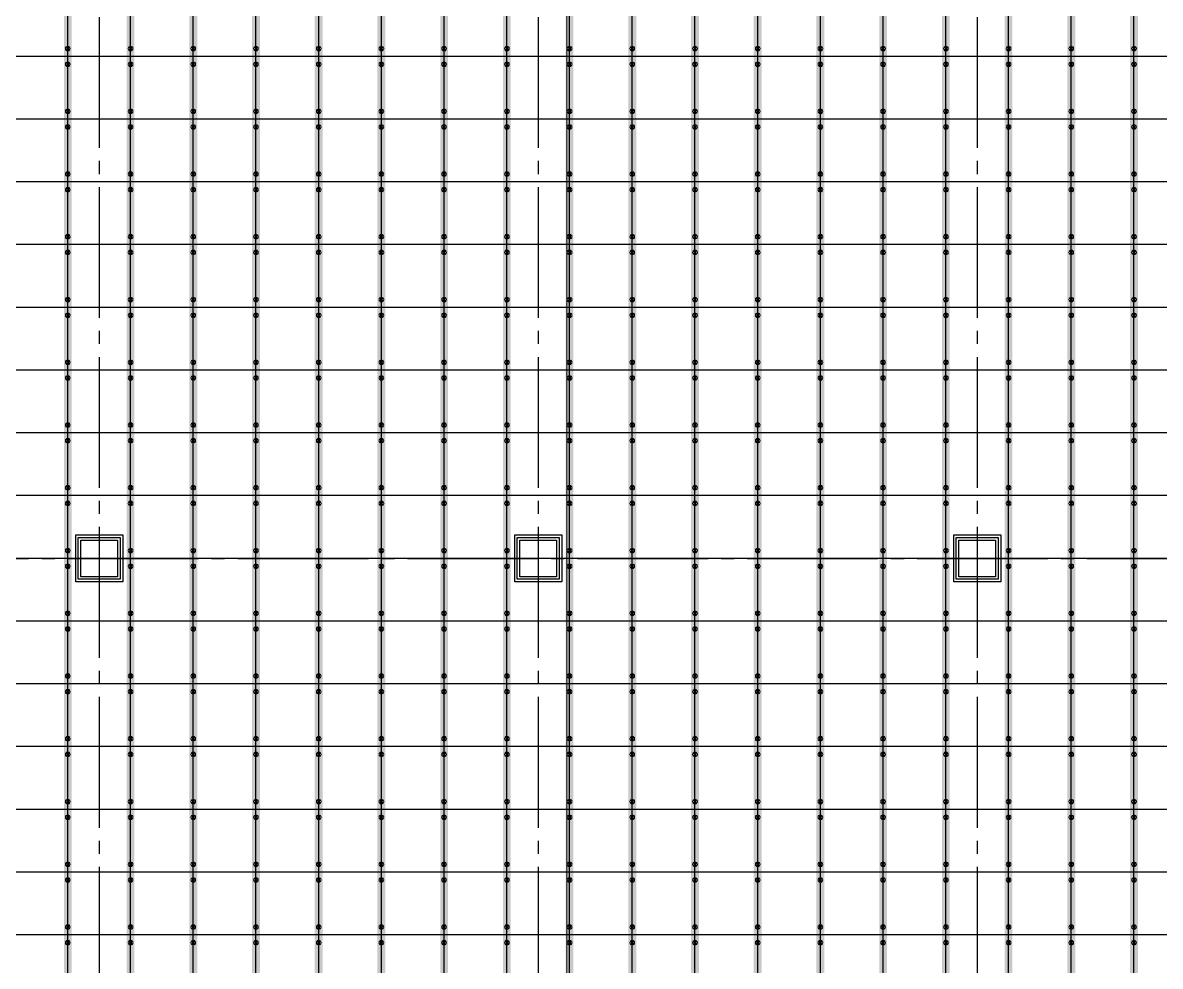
# Model space of a CAD drawing. Header units: millimetres. Extents: x -960 to 41501, y -1010 to 11880.
# Drawn here: x 10894 to 13070, y 5220 to 7024 of the extents above; entities that cross this region are included whole.
import ezdxf
from ezdxf.enums import TextEntityAlignment as Align

# ---------------------------------------------------------------- set-up
doc = ezdxf.new("R2010")
doc.units = ezdxf.units.MM
doc.header["$LTSCALE"] = 100
doc.linetypes.add('X-S-FAB-L10$0$COL-CEN-LIN', pattern=[3.25, 2.5, -0.25, 0.25, -0.25])
for name, color, linetype in [('0-XREF', 7, 'Continuous'), ('188K-SM-03-F10-ARCH-CEIL-Y2257103$0$K-CEIL-4.2', 6, 'Continuous'), ('188K-SM-03-F10-ARCH-CEIL-Y2257103$0$K-CEIL-4.2-AREA', 6, 'Continuous'), ('188K-SM-03-F10-ARCH-CEIL-Y2257103$0$K-鋼構', 111, 'Continuous'), ('188K-SM-03-F10-ARCH-PA-Y2257103$0$K-P1S-4.2-單抗', 53, 'Continuous'), ('X-S-FAB-L10$0$0-DIM-TXT', 8, 'Continuous'), ('X-S-FAB-L10$0$BLOCK', 8, 'Continuous'), ('X-S-FAB-L10$0$CCL', 8, 'X-S-FAB-L10$0$COL-CEN-LIN'), ('X-S-FAB-L10$0$COL-S', 8, 'Continuous'), ('X-S-FAB-L10$0$S-FNDN', 8, 'Continuous')]:
    doc.layers.add(name, color=color, linetype=linetype)
doc.layers.add('188K-SM-03-F10-ARCH-CEIL-Y2257103$0$K-吊點-標準', color=6, linetype='Continuous', lineweight=9)
doc.styles.add('X-S-FAB-L10$0$CHINA', font='simplex.shx', dxfattribs={"width": 0.75, "bigfont": 'chineset.shx'})
doc.styles.add('X-S-FAB-L10$0$Standard', font='', dxfattribs={"width": 0.8})
doc.styles.add('X-S-FAB-L10$0$TG_NOTE_TEXT', font='simplex.shx', dxfattribs={"width": 0.75, "bigfont": 'chineset.shx'})
doc.styles.get('X-S-FAB-L10$0$Standard').set_extended_font_data('Microsoft JhengHei')

# ---------------------------------------------------------------- blocks, each defined once
blk = doc.blocks.new('X-S-FAB-L10$0$FAB2-L05')
at = {"layer": 'X-S-FAB-L10$0$CCL'}
for p, q in [((-15120, 11005), (-15120, 0)), ((-14280, 11005), (-14280, 0)), ((-13440, 11005), (-13440, 0)), ((-26880, 6720), (1210, 6720))]:
    blk.add_line(p, q, dxfattribs=at)
at = {"layer": 'X-S-FAB-L10$0$COL-S'}
for points in [[(-15155, 6755), (-15085, 6755), (-15085, 6685), (-15155, 6685)], [(-14315, 6755), (-14245, 6755), (-14245, 6685), (-14315, 6685)], [(-13475, 6755), (-13405, 6755), (-13405, 6685), (-13475, 6685)]]:
    blk.add_lwpolyline(points, close=True, dxfattribs=at)
blk = doc.blocks.new('X-S-FAB-L10')
at = {"layer": 'X-S-FAB-L10$0$COL-S'}
for p, q in [((11005, 6035), (11075, 6035)), ((11005, 5965), (11005, 6035)), ((11075, 6035), (11075, 5965)), ((11845, 6035), (11915, 6035)), ((11845, 5965), (11845, 6035)), ((11915, 6035), (11915, 5965)), ((12685, 6035), (12755, 6035)), ((12685, 5965), (12685, 6035)), ((12755, 6035), (12755, 5965)), ((11075, 5965), (11005, 5965)), ((11915, 5965), (11845, 5965)), ((12755, 5965), (12685, 5965))]:
    blk.add_line(p, q, dxfattribs=at)
at = {"layer": 'X-S-FAB-L10$0$S-FNDN', "lineweight": 0, "flags": 128}
for points in [[(11935, 9055), (4350, 9055), (4350, 7470), (9330, 7470), (9330, -55), (11935, -55), (11935, 4530), (11070, 4530), (11070, 5003), (11935, 5003)], [(11070, 4530), (11935, 4530), (11935, -55), (12665, -55), (12665, -270), (15175, -270), (15175, -55), (15905, -55), (15905, 4530), (16672.5, 4530), (16672.5, 5003), (15905, 5003), (15905, 9055), (11935, 9055), (11935, 5003), (11070, 5003)]]:
    blk.add_lwpolyline(points, close=True, dxfattribs=at)
at = {"layer": 'X-S-FAB-L10$0$BLOCK'}
blk.add_blockref('X-S-FAB-L10$0$FAB2-L05', (26160, -720), dxfattribs=at)
at = {"style": 'X-S-FAB-L10$0$TG_NOTE_TEXT', "width": 0.5, "flags": 1}
for p in [(7463.3, 9020), (18268.3, 8649), (11197.8, 4800.2), (16485.8, 4800.2), (25420.3, 2635), (13360, 320, 0), (7463.3, -33.3)]:
    blk.add_attdef('WH', text='', height=20, dxfattribs=at).set_placement(p, align=Align.BOTTOM_LEFT)
at = {"width": 0.5}
for style, p in [('X-S-FAB-L10$0$TG_NOTE_TEXT', (7585, 9020)), ('X-S-FAB-L10$0$TG_NOTE_TEXT', (18390, 8649)), ('X-S-FAB-L10$0$TG_NOTE_TEXT', (11117.5, 4813.5)), ('X-S-FAB-L10$0$TG_NOTE_TEXT', (16607.5, 4813.5)), ('X-S-FAB-L10$0$TG_NOTE_TEXT', (25350, 2635)), ('X-S-FAB-L10$0$Standard', (13129.4, 325, 0)), ('X-S-FAB-L10$0$TG_NOTE_TEXT', (7585, -20))]:
    blk.add_attdef('DESC', text='', height=10, dxfattribs=dict(at, style=style)).set_placement(p, align=Align.BOTTOM_LEFT)
for tag, style, p in [('TYPE', 'X-S-FAB-L10$0$TG_NOTE_TEXT', (7619.3, 9020)), ('NO', 'X-S-FAB-L10$0$TG_NOTE_TEXT', (7650.1, 9020)), ('TYPE', 'X-S-FAB-L10$0$TG_NOTE_TEXT', (18424.2, 8649)), ('NO', 'X-S-FAB-L10$0$TG_NOTE_TEXT', (18455, 8649)), ('NO', 'X-S-FAB-L10$0$TG_NOTE_TEXT', (11088.6, 4813.5)), ('TYPE', 'X-S-FAB-L10$0$TG_NOTE_TEXT', (11151.8, 4813.5)), ('TYPE', 'X-S-FAB-L10$0$TG_NOTE_TEXT', (16641.8, 4813.5)), ('NO', 'X-S-FAB-L10$0$TG_NOTE_TEXT', (16672.6, 4813.5)), ('NO', 'X-S-FAB-L10$0$TG_NOTE_TEXT', (25313, 2635)), ('TYPE', 'X-S-FAB-L10$0$TG_NOTE_TEXT', (25350, 2635)), ('NO', 'X-S-FAB-L10$0$Standard', (13100, 320, 0)), ('TYPE', 'X-S-FAB-L10$0$Standard', (13129.4, 320, 0)), ('TYPE', 'X-S-FAB-L10$0$TG_NOTE_TEXT', (7619.3, -20)), ('NO', 'X-S-FAB-L10$0$TG_NOTE_TEXT', (7650.1, -20))]:
    blk.add_attdef(tag, text='', height=10, dxfattribs=dict(at, style=style)).set_placement(p, align=Align.BOTTOM_RIGHT)
at = {"style": 'X-S-FAB-L10$0$TG_NOTE_TEXT', "width": 0.5, "flags": 1}
for rotation, p in [(180, (43, 7480)), (180, (943, 7480)), (90, (24310, 3717.8)), (270, (17080, 1711.7))]:
    blk.add_attdef('WH', text='', height=20, rotation=rotation, dxfattribs=at).set_placement(p, align=Align.BOTTOM_LEFT)
at = {"width": 0.5}
for rotation, style, p in [(180, 'X-S-FAB-L10$0$Standard', (317.6, 7480)), (180, 'X-S-FAB-L10$0$Standard', (1217.6, 7480)), (90, 'X-S-FAB-L10$0$TG_NOTE_TEXT', (24310, 3647.5)), (270, 'X-S-FAB-L10$0$TG_NOTE_TEXT', (17080, 1605))]:
    blk.add_attdef('DESC', text='', height=10, rotation=rotation, dxfattribs=dict(at, style=style)).set_placement(p, align=Align.BOTTOM_LEFT)
for tag, rotation, style, p in [('TYPE', 180, 'X-S-FAB-L10$0$Standard', (317.6, 7480)), ('NO', 180, 'X-S-FAB-L10$0$Standard', (347, 7480)), ('TYPE', 180, 'X-S-FAB-L10$0$Standard', (1217.6, 7480)), ('NO', 180, 'X-S-FAB-L10$0$Standard', (1247, 7480)), ('TYPE', 90, 'X-S-FAB-L10$0$TG_NOTE_TEXT', (24310, 3647.5)), ('NO', 90, 'X-S-FAB-L10$0$TG_NOTE_TEXT', (24310, 3610.5)), ('TYPE', 270, 'X-S-FAB-L10$0$TG_NOTE_TEXT', (17080, 1605)), ('NO', 270, 'X-S-FAB-L10$0$TG_NOTE_TEXT', (17080, 1573))]:
    blk.add_attdef(tag, text='', height=10, rotation=rotation, dxfattribs=dict(at, style=style)).set_placement(p, align=Align.BOTTOM_RIGHT)
at = {"layer": 'X-S-FAB-L10$0$0-DIM-TXT', "style": 'X-S-FAB-L10$0$CHINA', "width": 0.75}
for p in [(667.4, 7855.1, -2689.4), (22627.4, 6728.8), (25644.7, 6728.8), (24778.8, 5569.1), (1118.3, 4980), (417.8, 4594.6), (23874.8, 4355), (22927.4, 4330.1), (23749.9, 3901.4), (417.8, 3765.2), (1118.3, 3730), (417.8, 3115.8), (536.9, 2227.8), (16909, 1782.7), (888.4, 880.5), (16977.4, 750), (18878.8, 750), (25641.2, 553.2), (21364, 526.9)]:
    blk.add_attdef('HIG', text='', height=80, dxfattribs=at).set_placement(p, align=Align.MIDDLE_LEFT)
blk = doc.blocks.new('188K-SM-03-F10-ARCH-CEIL-Y2257103$0$A$C2CA95053')
h = blk.add_hatch(color=256)
edge = h.paths.add_edge_path()
edge.add_arc((0, 0), 0.5, 0, 360)
for p, q in [((3.2, 3.2), (-3.2, -3.2)), ((3.2, -3.2), (-3.2, 3.2))]:
    blk.add_line(p, q)
blk.add_lwpolyline([(-1.6, 2.5), (-1.6, -2.5), (1.6, -2.5), (1.6, 2.5)], close=True)
for radius in [4.5, 0.5]:
    blk.add_circle((0, 0), radius)
blk = doc.blocks.new('188K-SM-03-F10-ARCH-CEIL-Y2257103$0$天花板吊點-附調整片 - 3_8_螺桿吊架 100 mm 高調整片-V1-1FL')
blk.add_blockref('188K-SM-03-F10-ARCH-CEIL-Y2257103$0$A$C2CA95053', (0, 0))
blk = doc.blocks.new('188K-SM-03-F10-ARCH-CEIL-Y2257103')
at = {"layer": '188K-SM-03-F10-ARCH-CEIL-Y2257103$0$K-CEIL-4.2'}
for p, q in [((10980, 312.7), (10980, 8632.2)), ((11100, 4843.5), (11100, 8632.2)), ((11220, 4843.5), (11220, 8632.2)), ((11340, 4843.5), (11340, 8632.2)), ((11460, 4843.5), (11460, 8632.2)), ((11580, 4843.5), (11580, 8632.2)), ((11700, 4843.5), (11700, 8632.2)), ((11820, 312.7), (11820, 8632.2)), ((11940, 312.7), (11940, 8632.2)), ((12060, 312.7), (12060, 8632.2)), ((12180, 312.7), (12180, 8632.2)), ((12300, 312.7), (12300, 8632.2)), ((12420, 312.7), (12420, 8632.2)), ((12540, 312.7), (12540, 8632.2)), ((12660, 312.7), (12660, 8632.2)), ((12780, 312.7), (12780, 8632.2)), ((12900, 312.7), (12900, 8632.2)), ((13020, 312.7), (13020, 8632.2)), ((21180, 6960), (1847.7, 6960)), ((21180, 6840), (1847.7, 6840)), ((21180, 6720), (1847.7, 6720)), ((21180, 6600), (1847.7, 6600)), ((21180, 6480), (1847.7, 6480)), ((21180, 6360), (1847.7, 6360)), ((21180, 6240), (1847.7, 6240)), ((21181.7, 6120), (1847.7, 6120)), ((21180, 6000), (1847.7, 6000)), ((24297.2, 5880), (1847.7, 5880)), ((24297.2, 5760), (1847.7, 5760)), ((24297.2, 5640), (1847.7, 5640)), ((23572.2, 5520), (1847.7, 5520)), ((23572.2, 5400), (1847.7, 5400)), ((23572.2, 5280), (1847.7, 5280))]:
    blk.add_line(p, q, dxfattribs=at)
at = {"layer": '188K-SM-03-F10-ARCH-CEIL-Y2257103$0$K-CEIL-4.2-AREA'}
for points in [[(11005, 6035), (11075, 6035), (11075, 5965), (11005, 5965)], [(11845, 6035), (11915, 6035), (11915, 5965), (11845, 5965)], [(12685, 6035), (12755, 6035), (12755, 5965), (12685, 5965)]]:
    blk.add_lwpolyline(points, close=True, dxfattribs=at)
at = {"layer": '188K-SM-03-F10-ARCH-CEIL-Y2257103$0$K-鋼構', "const_width": 15, "elevation": 0}
for points in [[(12420, 9007.5), (12420, 230)], [(12540, 9007.5), (12540, 230)], [(12660, 9007.5), (12660, 230)], [(10980, 8769.9), (10980, 230)], [(11100, 8769.9), (11100, 4843.5)], [(11220, 8769.9), (11220, 4843.5)], [(11340, 8769.9), (11340, 4843.5)], [(11460, 8769.9), (11460, 4843.5)], [(11580, 8769.9), (11580, 4843.5)], [(11700, 8769.9), (11700, 4843.5)], [(11820, 8769.9), (11820, 230)], [(11940, 8769.9), (11940, 230)], [(12060, 8769.9), (12060, 230)], [(12180, 8769.9), (12180, 230)], [(12300, 8769.9), (12300, 230)], [(12780, 8769.9), (12780, 230)], [(12900, 8769.9), (12900, 230)], [(13020, 8769.9), (13020, 310)]]:
    blk.add_lwpolyline(points, dxfattribs=at)
at = {"layer": '188K-SM-03-F10-ARCH-CEIL-Y2257103$0$K-吊點-標準', "color": 170, "lineweight": 18, "rotation": 179.9999999999997}
for p in [(10980, 6975), (11100, 6975), (11220, 6975), (11340, 6975), (11460, 6975), (11580, 6975), (11700, 6975), (11820, 6975), (11940, 6975), (12060, 6975), (12180, 6975), (12300, 6975), (12420, 6975), (12540, 6975), (12660, 6975), (12780, 6975), (12900, 6975), (13020, 6975), (10980, 6945), (11100, 6945), (11220, 6945), (11340, 6945), (11460, 6945), (11580, 6945), (11700, 6945), (11820, 6945), (11940, 6945), (12060, 6945), (12180, 6945), (12300, 6945), (12420, 6945), (12540, 6945), (12660, 6945), (12780, 6945), (12900, 6945), (13020, 6945), (10980, 6855), (11100, 6855), (11220, 6855), (11340, 6855), (11460, 6855), (11580, 6855), (11700, 6855), (11820, 6855), (11940, 6855), (12060, 6855), (12180, 6855), (12300, 6855), (12420, 6855), (12540, 6855), (12660, 6855), (12780, 6855), (12900, 6855), (13020, 6855), (10980, 6825), (11100, 6825), (11220, 6825), (11340, 6825), (11460, 6825), (11580, 6825), (11700, 6825), (11820, 6825), (11940, 6825), (12060, 6825), (12180, 6825), (12300, 6825), (12420, 6825), (12540, 6825), (12660, 6825), (12780, 6825), (12900, 6825), (13020, 6825), (10980, 6735), (11100, 6735), (11220, 6735), (11340, 6735), (11460, 6735), (11580, 6735), (11700, 6735), (11820, 6735), (11940, 6735), (12060, 6735), (12180, 6735), (12300, 6735), (12420, 6735), (12540, 6735), (12660, 6735), (12780, 6735), (12900, 6735), (13020, 6735), (10980, 6705), (11100, 6705), (11220, 6705), (11340, 6705), (11460, 6705), (11580, 6705), (11700, 6705), (11820, 6705), (11940, 6705), (12060, 6705), (12180, 6705), (12300, 6705), (12420, 6705), (12540, 6705), (12660, 6705), (12780, 6705), (12900, 6705), (13020, 6705), (10980, 6615), (11100, 6615), (11220, 6615), (11340, 6615), (11460, 6615), (11580, 6615), (11700, 6615), (11820, 6615), (11940, 6615), (12060, 6615), (12180, 6615), (12300, 6615), (12420, 6615), (12540, 6615), (12660, 6615), (12780, 6615), (12900, 6615), (13020, 6615), (10980, 6585), (11100, 6585), (11220, 6585), (11340, 6585), (11460, 6585), (11580, 6585), (11700, 6585), (11820, 6585), (11940, 6585), (12060, 6585), (12180, 6585), (12300, 6585), (12420, 6585), (12540, 6585), (12660, 6585), (12780, 6585), (12900, 6585), (13020, 6585), (10980, 6495), (11100, 6495), (11220, 6495), (11340, 6495), (11460, 6495), (11580, 6495), (11700, 6495), (11820, 6495), (11940, 6495), (12060, 6495), (12180, 6495), (12300, 6495), (12420, 6495), (12540, 6495), (12660, 6495), (12780, 6495), (12900, 6495), (13020, 6495), (10980, 6465), (11100, 6465), (11220, 6465), (11340, 6465), (11460, 6465), (11580, 6465), (11700, 6465), (11820, 6465), (11940, 6465), (12060, 6465), (12180, 6465), (12300, 6465), (12420, 6465), (12540, 6465), (12660, 6465), (12780, 6465), (12900, 6465), (13020, 6465), (10980, 6375), (11100, 6375), (11220, 6375), (11340, 6375), (11460, 6375), (11580, 6375), (11700, 6375), (11820, 6375), (11940, 6375), (12060, 6375), (12180, 6375), (12300, 6375), (12420, 6375), (12540, 6375), (12660, 6375), (12780, 6375), (12900, 6375), (13020, 6375), (10980, 6345), (11100, 6345), (11220, 6345), (11340, 6345), (11460, 6345), (11580, 6345), (11700, 6345), (11820, 6345), (11940, 6345), (12060, 6345), (12180, 6345), (12300, 6345), (12420, 6345), (12540, 6345), (12660, 6345), (12780, 6345), (12900, 6345), (13020, 6345), (10980, 6255), (11100, 6255), (11220, 6255), (11340, 6255), (11460, 6255), (11580, 6255), (11700, 6255), (11820, 6255), (11940, 6255), (12060, 6255), (12180, 6255), (12300, 6255), (12420, 6255), (12540, 6255), (12660, 6255), (12780, 6255), (12900, 6255), (13020, 6255), (10980, 6225), (11100, 6225), (11220, 6225), (11340, 6225), (11460, 6225), (11580, 6225), (11700, 6225), (11820, 6225), (11940, 6225), (12060, 6225), (12180, 6225), (12300, 6225), (12420, 6225), (12540, 6225), (12660, 6225), (12780, 6225), (12900, 6225), (13020, 6225), (10980, 6135), (11100, 6135), (11220, 6135), (11340, 6135), (11460, 6135), (11580, 6135), (11700, 6135), (11820, 6135), (11940, 6135), (12060, 6135), (12180, 6135), (12300, 6135), (12420, 6135), (12540, 6135), (12660, 6135), (12780, 6135), (12900, 6135), (13020, 6135), (10980, 6105), (11100, 6105), (11220, 6105), (11340, 6105), (11460, 6105), (11580, 6105), (11700, 6105), (11820, 6105), (11940, 6105), (12060, 6105), (12180, 6105), (12300, 6105), (12420, 6105), (12540, 6105), (12660, 6105), (12780, 6105), (12900, 6105), (13020, 6105), (10980, 6015), (11100, 6015), (11220, 6015), (11340, 6015), (11460, 6015), (11580, 6015), (11700, 6015), (11820, 6015), (11940, 6015), (12060, 6015), (12180, 6015), (12300, 6015), (12420, 6015), (12540, 6015), (12660, 6015), (12780, 6015), (12900, 6015), (13020, 6015), (10980, 5985), (11100, 5985), (11220, 5985), (11340, 5985), (11460, 5985), (11580, 5985), (11700, 5985), (11820, 5985), (11940, 5985), (12060, 5985), (12180, 5985), (12300, 5985), (12420, 5985), (12540, 5985), (12660, 5985), (12780, 5985), (12900, 5985), (13020, 5985), (10980, 5895), (11100, 5895), (11220, 5895), (11340, 5895), (11460, 5895), (11580, 5895), (11700, 5895), (11820, 5895), (11940, 5895), (12060, 5895), (12180, 5895), (12300, 5895), (12420, 5895), (12540, 5895), (12660, 5895), (12780, 5895), (12900, 5895), (13020, 5895), (10980, 5865), (11100, 5865), (11220, 5865), (11340, 5865), (11460, 5865), (11580, 5865), (11700, 5865), (11820, 5865), (11940, 5865), (12060, 5865), (12180, 5865), (12300, 5865), (12420, 5865), (12540, 5865), (12660, 5865), (12780, 5865), (12900, 5865), (13020, 5865), (10980, 5775), (11100, 5775), (11220, 5775), (11340, 5775), (11460, 5775), (11580, 5775), (11700, 5775), (11820, 5775), (11940, 5775), (12060, 5775), (12180, 5775), (12300, 5775), (12420, 5775), (12540, 5775), (12660, 5775), (12780, 5775), (12900, 5775), (13020, 5775), (10980, 5745), (11100, 5745), (11220, 5745), (11340, 5745), (11460, 5745), (11580, 5745), (11700, 5745), (11820, 5745), (11940, 5745), (12060, 5745), (12180, 5745), (12300, 5745), (12420, 5745), (12540, 5745), (12660, 5745), (12780, 5745), (12900, 5745), (13020, 5745), (10980, 5655), (11100, 5655), (11220, 5655), (11340, 5655), (11460, 5655), (11580, 5655), (11700, 5655), (11820, 5655), (11940, 5655), (12060, 5655), (12180, 5655), (12300, 5655), (12420, 5655), (12540, 5655), (12660, 5655), (12780, 5655), (12900, 5655), (13020, 5655), (10980, 5625), (11100, 5625), (11220, 5625), (11340, 5625), (11460, 5625), (11580, 5625), (11700, 5625), (11820, 5625), (11940, 5625), (12060, 5625), (12180, 5625), (12300, 5625), (12420, 5625), (12540, 5625), (12660, 5625), (12780, 5625), (12900, 5625), (13020, 5625), (10980, 5535), (11100, 5535), (11220, 5535), (11340, 5535), (11460, 5535), (11580, 5535), (11700, 5535), (11820, 5535), (11940, 5535), (12060, 5535), (12180, 5535), (12300, 5535), (12420, 5535), (12540, 5535), (12660, 5535), (12780, 5535), (12900, 5535), (13020, 5535), (10980, 5505), (11100, 5505), (11220, 5505), (11340, 5505), (11460, 5505), (11580, 5505), (11700, 5505), (11820, 5505), (11940, 5505), (12060, 5505), (12180, 5505), (12300, 5505), (12420, 5505), (12540, 5505), (12660, 5505), (12780, 5505), (12900, 5505), (13020, 5505), (10980, 5415), (11100, 5415), (11220, 5415), (11340, 5415), (11460, 5415), (11580, 5415), (11700, 5415), (11820, 5415), (11940, 5415), (12060, 5415), (12180, 5415), (12300, 5415), (12420, 5415), (12540, 5415), (12660, 5415), (12780, 5415), (12900, 5415), (13020, 5415), (10980, 5385), (11100, 5385), (11220, 5385), (11340, 5385), (11460, 5385), (11580, 5385), (11700, 5385), (11820, 5385), (11940, 5385), (12060, 5385), (12180, 5385), (12300, 5385), (12420, 5385), (12540, 5385), (12660, 5385), (12780, 5385), (12900, 5385), (13020, 5385), (10980, 5295), (11100, 5295), (11220, 5295), (11340, 5295), (11460, 5295), (11580, 5295), (11700, 5295), (11820, 5295), (11940, 5295), (12060, 5295), (12180, 5295), (12300, 5295), (12420, 5295), (12540, 5295), (12660, 5295), (12780, 5295), (12900, 5295), (13020, 5295), (10980, 5265), (11100, 5265), (11220, 5265), (11340, 5265), (11460, 5265), (11580, 5265), (11700, 5265), (11820, 5265), (11940, 5265), (12060, 5265), (12180, 5265), (12300, 5265), (12420, 5265), (12540, 5265), (12660, 5265), (12780, 5265), (12900, 5265), (13020, 5265)]:
    blk.add_blockref('188K-SM-03-F10-ARCH-CEIL-Y2257103$0$天花板吊點-附調整片 - 3_8_螺桿吊架 100 mm 高調整片-V1-1FL', p, dxfattribs=at)
blk = doc.blocks.new('188K-SM-03-F10-ARCH-PA-Y2257103')
at = {"layer": '188K-SM-03-F10-ARCH-PA-Y2257103$0$K-P1S-4.2-單抗'}
for points in [[(10995, 6045), (11085, 6045), (11085, 5955), (10995, 5955)], [(11000, 6040), (11080, 6040), (11080, 5960), (11000, 5960)], [(11835, 6045), (11925, 6045), (11925, 5955), (11835, 5955)], [(11840, 6040), (11920, 6040), (11920, 5960), (11840, 5960)], [(12675, 6045), (12765, 6045), (12765, 5955), (12675, 5955)], [(12680, 6040), (12760, 6040), (12760, 5960), (12680, 5960)]]:
    blk.add_lwpolyline(points, close=True, dxfattribs=at)

msp = doc.modelspace()

# ---------------------------------------------------------------- block references
at = {"layer": '0-XREF'}
for name in ['X-S-FAB-L10', '188K-SM-03-F10-ARCH-PA-Y2257103', '188K-SM-03-F10-ARCH-CEIL-Y2257103']:
    msp.add_blockref(name, (0, 0), dxfattribs=at)

doc.saveas('drawing.dxf')
